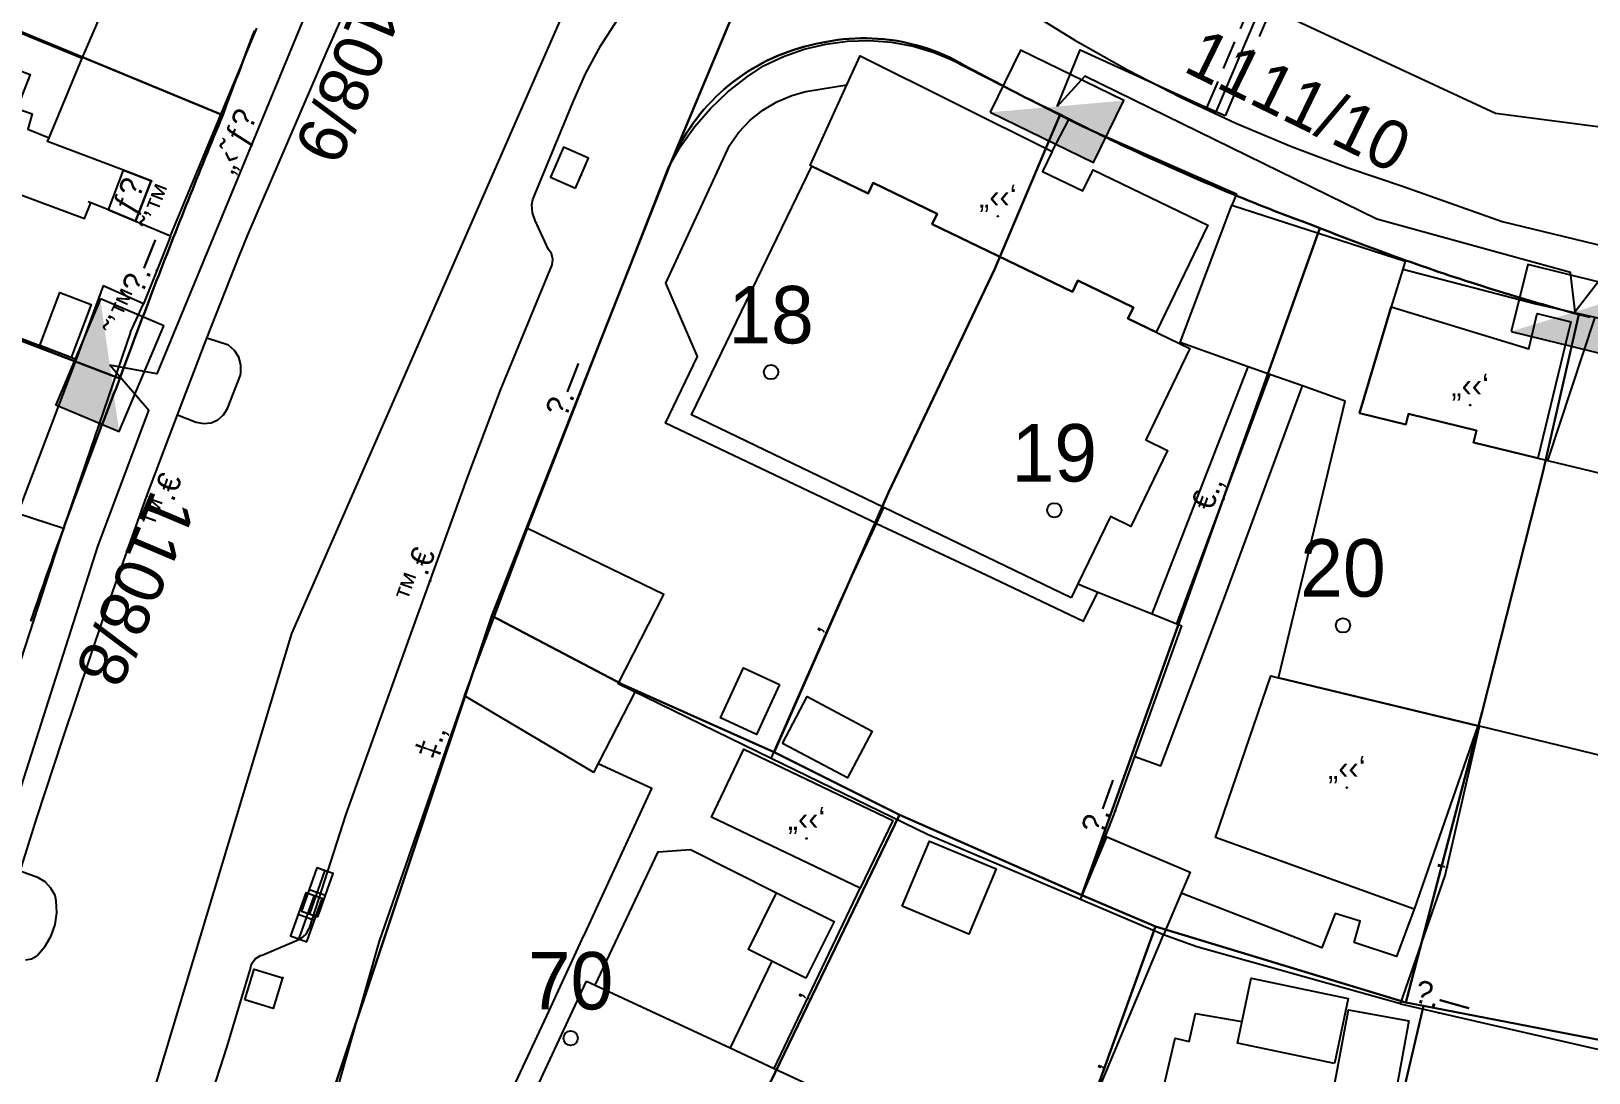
# Model space of a CAD drawing. Header units: metres. Extents: x 218299 to 220222, y 572714 to 574340.
# Drawn here: x 218784.4 to 218838.7, y 573511.4 to 573547.7 of the extents above; entities that cross this region are included whole.
import ezdxf
from ezdxf.enums import TextEntityAlignment as Align

# ---------------------------------------------------------------- set-up
doc = ezdxf.new("R2010")
doc.units = ezdxf.units.M
doc.header["$MEASUREMENT"] = 0
doc.linetypes.add('DASH15', pattern=[1.5, 1, -0.5])
for name, color, linetype in [('1602', 44, 'Continuous'), ('1603', 44, 'Continuous'), ('6151', 102, 'CABLEUNDEXIST03'), ('6261', 7, 'Continuous'), ('6701', 7, 'DASH15'), ('A_POINTS', 2, 'Continuous'), ('M2200', 253, 'Continuous'), ('M2207', 253, 'Continuous'), ('M2401', 7, 'Continuous'), ('M2404', 7, 'Continuous'), ('M2407', 253, 'Continuous'), ('M2408', 253, 'Continuous'), ('M2412', 253, 'Continuous'), ('M2420', 253, 'Continuous'), ('M2601', 253, 'Continuous'), ('M2602', 253, 'Continuous'), ('M2604', 253, 'Continuous'), ('M2605', 253, 'Continuous'), ('M2612', 253, 'Continuous'), ('M4903', 253, 'Continuous'), ('M5250', 253, 'Continuous')]:
    doc.layers.add(name, color=color, linetype=linetype)
doc.styles.add('HEBTXT', font='HEBTXT')
doc.styles.add('MAVAT_HEBTXT', font='HEBTXT')
doc.linetypes.add('CABLEUNDEXIST03', pattern='A,3.5,[222,elecad.shx,S=0.01,R=0,X=0,Y=0],1.5', length=5)

# ---------------------------------------------------------------- blocks, each defined once
blk = doc.blocks.new('6261')
blk.add_lwpolyline([(-2, -1.2), (2, -1.2), (2, 1.2), (-2, 1.2)], close=True)
at = {"color": 0}
blk.add_solid([(2, 1.2), (-2, -1.2), (2, -1.2)], dxfattribs=at)
at = {"color": 0, "style": 'HEBTXT'}
blk.add_attdef('PIL_NAME', (2.689, 2.418), '', height=1.7, dxfattribs=at)
at = {"style": 'HEBTXT'}
blk.add_attdef('CAMUT_MONIM', (2.489, 0.218), '', height=1.7, dxfattribs=at)
at = {"color": 0, "style": 'HEBTXT', "flags": 1}
for tag, p in [('TYPE', (2.585, -1.773)), ('MAP_TYPE', (2.689, -3.782))]:
    blk.add_attdef(tag, p, '', height=1.7, dxfattribs=at)
blk = doc.blocks.new('1603')
at = {"layer": 'A_POINTS'}
blk.add_circle((0, 0), 0.25, dxfattribs=at)
at = {"color": 0, "style": 'HEBTXT'}
blk.add_attdef('PARCEL_NUM', text='', height=2, dxfattribs=at).set_placement((0, 1), align=Align.CENTER)
at = {"color": 0, "style": 'HEBTXT', "flags": 1}
blk.add_attdef('LOT_NUM', text='', height=2, dxfattribs=at).set_placement((0, -2.5), align=Align.CENTER)
blk = doc.blocks.new('M2404')
blk.add_circle((0, 0), 0.025)
at = {"style": 'MAVAT_HEBTXT'}
blk.add_attdef('NAME', text='', height=0.8, dxfattribs=at).set_placement((0, 1.59), align=Align.MIDDLE)
blk = doc.blocks.new('M2408')
blk.add_circle((0, 0), 0.025)
at = {"style": 'MAVAT_HEBTXT'}
blk.add_attdef('NAME', text='', height=0.8, dxfattribs=at).set_placement((0, 1.59), align=Align.MIDDLE)
blk = doc.blocks.new('M2601')
blk.add_circle((0, 0), 0.025)
at = {"style": 'MAVAT_HEBTXT'}
blk.add_attdef('NAME', text='', height=0.8, dxfattribs=at).set_placement((0, 1.59), align=Align.MIDDLE)
blk = doc.blocks.new('M2602')
blk.add_circle((0, 0), 0.025)
at = {"style": 'MAVAT_HEBTXT'}
blk.add_attdef('NAME', text='', height=0.8, dxfattribs=at).set_placement((0, 1.59), align=Align.MIDDLE)
blk = doc.blocks.new('M2604')
blk.add_circle((0, 0), 0.025)
at = {"style": 'MAVAT_HEBTXT'}
blk.add_attdef('NAME', text='', height=0.8, dxfattribs=at).set_placement((0, 1.59), align=Align.MIDDLE)
blk = doc.blocks.new('M2605')
blk.add_circle((0, 0), 0.025)
at = {"style": 'MAVAT_HEBTXT'}
blk.add_attdef('NAME', text='', height=0.8, dxfattribs=at).set_placement((0, 1.59), align=Align.MIDDLE)
blk = doc.blocks.new('M2612')
blk.add_circle((0, 0), 0.025)
at = {"style": 'MAVAT_HEBTXT'}
blk.add_attdef('NAME', text='', height=0.8, dxfattribs=at).set_placement((0, 1.59), align=Align.MIDDLE)
blk = doc.blocks.new('M2207')
blk.add_circle((0, 0), 0.025)
at = {"style": 'MAVAT_HEBTXT'}
blk.add_attdef('NAME', text='', height=0.8, dxfattribs=at).set_placement((0, 1.59), align=Align.MIDDLE)
blk = doc.blocks.new('M2412')
blk.add_circle((0, 0), 0.025)
at = {"style": 'MAVAT_HEBTXT'}
blk.add_attdef('NAME', text='', height=0.8, dxfattribs=at).set_placement((0, 1.59), align=Align.MIDDLE)
blk = doc.blocks.new('M5250')
blk.add_circle((0, 0), 0.025)
at = {"style": 'MAVAT_HEBTXT'}
blk.add_attdef('NAME', text='', height=0.8, dxfattribs=at).set_placement((0, 1.25), align=Align.MIDDLE)
blk = doc.blocks.new('M4903')
blk.add_lwpolyline([(-1.6, -0.59), (1.6, -0.59), (1.6, 0.62), (-1.6, 0.62)], close=True)
for points in [[(-1.57, 0), (1.57, 0)], [(0, 0.62), (0, -0.59)]]:
    blk.add_lwpolyline(points)
at = {"style": 'MAVAT_HEBTXT', "flags": 1}
for tag, p in [('MARK', (0, 1.87)), ('IL', (0, -6.97))]:
    blk.add_attdef(tag, text='', height=0.8, dxfattribs=at).set_placement(p, align=Align.MIDDLE)
at = {"style": 'MAVAT_HEBTXT'}
for tag, p in [('HEIGHT', (0, -1.84)), ('NAME', (0, -4.41))]:
    blk.add_attdef(tag, text='', height=0.8, dxfattribs=at).set_placement(p, align=Align.MIDDLE)
blk = doc.blocks.new('111')
at = {"layer": 'M2200'}
for points in [[(218820.631, 573527.926, 578.946), (218814.111, 573531.074, 578.946), (218807.421, 573534.304, 578.946), (218811.602, 573542.963, 578.886), (218813.562, 573542.017, 578.886), (218813.562, 573542.017, 578.886), (218813.738, 573542.381, 578.886), (218813.738, 573542.381, 578.886), (218815.974, 573541.301, 578.886), (218815.974, 573541.301, 578.886), (218815.801, 573540.942, 578.886), (218815.801, 573540.942, 578.886), (218820.678, 573538.587, 578.946), (218820.678, 573538.587, 578.946), (218820.867, 573538.977, 578.946), (218820.867, 573538.977, 578.946), (218822.8, 573538.043, 578.946), (218822.8, 573538.043, 578.946), (218822.613, 573537.655, 578.946), (218824.771, 573536.613, 578.946), (218823.235, 573533.432, 580.086), (218823.994, 573533.065, 578.706), (218822.717, 573530.42, 578.706), (218822.002, 573530.765, 579.936), (218820.868, 573528.416, 579.117)], [(218803.764, 573514.584, 576.501), (218804.065, 573514.444, 576.504), (218808.762, 573512.256, 576.546), (218810.3, 573511.54, 576.56), (218817.022, 573508.409, 576.621), (218816.816, 573507.967, 576.621), (218815.573, 573505.297, 576.621), (218812.982, 573499.734, 576.621), (218810.946, 573500.681, 576.621), (218810.789, 573500.343, 576.621), (218810.789, 573500.343, 576.621), (218808.611, 573501.358, 576.621), (218808.78, 573501.722, 576.621), (218806.424, 573502.819, 576.621), (218806.376, 573502.841, 576.621), (218803.972, 573503.961, 576.621), (218803.764, 573503.513, 576.621), (218801.631, 573504.506, 576.621), (218801.828, 573504.929, 576.621), (218799.724, 573505.908, 576.621)]]:
    blk.add_polyline3d(points, close=True, dxfattribs=at)
blk.add_polyline3d([(218841.932, 573521.746, 579.441), (218834.849, 573523.458, 579.351), (218827.849, 573525.15, 579.261), (218827.849, 573525.15, 579.261), (218830.177, 573534.78, 579.291), (218828.689, 573535.309, 579.299), (218827.553, 573535.712, 579.305), (218826.797, 573535.981, 579.309), (218824.436, 573536.819, 579.321), (218826.229, 573541.607, 578.481), (218826.229, 573541.607, 578.481), (218832.26, 573539.656, 578.451), (218832.178, 573539.381, 578.496), (218831.782, 573538.06, 578.713), (218830.674, 573534.359, 579.321), (218830.674, 573534.359, 579.321), (218832.291, 573533.968, 579.351), (218832.291, 573533.968, 579.351), (218832.38, 573534.335, 579.321), (218832.38, 573534.335, 579.321), (218834.746, 573533.763, 579.261), (218834.746, 573533.763, 579.261), (218834.644, 573533.34, 579.261), (218834.644, 573533.34, 579.261), (218837.223, 573532.717, 579.277), (218839.675, 573532.124, 579.291)], dxfattribs=at)
at = {"layer": 'M2207'}
for points in [[(218813.562, 573542.017, 578.871), (218811.546, 573542.99, 578.871), (218812.829, 573545.798, 578.706), (218813.29, 573546.806, 578.646), (218819.975, 573543.472, 578.646), (218819.975, 573543.472, 578.646), (218819.64, 573542.777, 578.676), (218821.041, 573542.101, 578.676), (218821.398, 573542.841, 578.586), (218825.392, 573540.912, 578.586), (218823.59, 573537.182, 578.916), (218822.612, 573537.654, 578.916), (218822.8, 573538.043, 578.916), (218820.867, 573538.977, 578.916), (218820.678, 573538.587, 578.931), (218815.801, 573540.942, 578.856), (218815.974, 573541.301, 578.841), (218813.738, 573542.381, 578.841)], [(218784.726, 573536.719, 577.259), (218785.427, 573538.564, 577.259), (218786.517, 573538.15, 577.169), (218785.817, 573536.305, 577.169), (218784.726, 573536.719, 577.259)], [(218779.676, 573534.077, 578.429), (218781.172, 573538.02, 578.429), (218781.445, 573537.916, 578.414), (218781.461, 573537.958, 578.414), (218784.726, 573536.719, 578.36), (218785.989, 573536.239, 578.339), (218785.989, 573536.239, 578.339), (218783.993, 573530.98, 578.309), (218781.406, 573531.962, 578.34), (218779.018, 573532.868, 578.369), (218779.502, 573534.142, 578.369)], [(218834.746, 573533.763, 579.231), (218832.38, 573534.335, 579.231), (218832.291, 573533.968, 579.291), (218830.674, 573534.359, 579.291), (218831.782, 573538.06, 578.781), (218836.565, 573536.606, 578.901), (218836.861, 573537.83, 578.751), (218838.03, 573537.547, 578.751), (218836.882, 573532.799, 579.231), (218834.644, 573533.34, 579.231)], [(218778.114, 573525.193, 577.139), (218778.114, 573525.193, 577.139), (218779.063, 573528.1, 577.139), (218780.013, 573531.006, 577.139), (218780.013, 573531.006, 577.139), (218780.926, 573530.708, 576.994), (218782.857, 573530.077, 576.688), (218783.608, 573529.832, 576.569), (218783.952, 573530.885, 576.539), (218785.549, 573530.363, 576.359), (218785.549, 573530.363, 576.359), (218783.306, 573523.497, 576.359), (218783.122, 573523.558, 576.386), (218782.225, 573523.85, 576.521), (218780.745, 573524.334, 576.743)], [(218810.482, 573524.916, 578.061), (218809.684, 573523.172, 578.061), (218808.426, 573523.747, 578.061), (218809.225, 573525.492, 578.061), (218810.482, 573524.916, 578.061)], [(218827.849, 573525.15, 579.231), (218834.799, 573523.47, 579.231), (218832.577, 573517.091, 578.991), (218832.577, 573517.091, 578.991), (218825.658, 573519.588, 578.991), (218827.588, 573525.213, 579.201)], [(218810.584, 573522.864, 578.121), (218811.443, 573524.49, 578.121), (218813.711, 573523.291, 578.151), (218812.852, 573521.665, 578.151), (218810.584, 573522.864, 578.121)], [(218813.294, 573517.815, 576.291), (218813.294, 573517.815, 576.291), (218808.111, 573520.296, 576.291), (218809.241, 573522.658, 576.411), (218814.425, 573520.176, 576.411), (218813.294, 573517.815, 576.291)], [(218814.754, 573517.193, 576.171), (218815.7, 573519.459, 576.171), (218818.022, 573518.489, 576.171), (218817.077, 573516.224, 576.171), (218814.754, 573517.193, 576.171)], [(218823.848, 573516.196, 578.751), (218823.848, 573516.196, 578.751), (218820.955, 573517.421, 578.751), (218820.955, 573517.421, 578.751), (218820.955, 573517.421, 578.751), (218821.88, 573519.607, 578.751), (218824.774, 573518.382, 578.751), (218824.461, 573517.644, 578.751), (218823.848, 573516.196, 578.751)], [(218811.395, 573514.69, 575.991), (218810.21, 573515.281, 575.991), (218809.398, 573515.686, 575.991), (218810.381, 573517.658, 575.991), (218810.381, 573517.658, 575.991), (218812.379, 573516.661, 575.991), (218811.395, 573514.69, 575.991)], [(218829.8, 573511.718, 576.147), (218826.426, 573512.424, 576.147), (218826.899, 573514.687, 576.117), (218830.274, 573513.981, 576.117), (218829.8, 573511.718, 576.147)], [(218829.739, 573510.602, 576.207), (218830.286, 573513.587, 576.222), (218832.389, 573513.202, 576.222), (218831.842, 573510.216, 576.207), (218831.842, 573510.216, 576.207), (218829.739, 573510.602, 576.207)]]:
    blk.add_polyline3d(points, close=True, dxfattribs=at)
at = {"layer": 'M2401'}
for points in [[(218784.225, 573515.328, 573.21), (218784.434, 573515.356, 573.21), (218784.618, 573515.459, 573.21), (218784.645, 573515.483, 573.21), (218784.917, 573515.799, 573.203), (218785.123, 573516.16, 573.207), (218785.258, 573516.554, 573.222), (218785.315, 573516.965, 573.247), (218785.294, 573517.38, 573.281), (218785.258, 573517.563, 573.3), (218785.116, 573517.823, 573.305), (218784.912, 573518.036, 573.327), (218784.66, 573518.187, 573.365), (218784.515, 573518.238, 573.39), (218784.046, 573518.415, 573.356), (218784.626, 573520.268, 573.463), (218785.529, 573523.025, 573.633), (218786.959, 573527.267, 573.817), (218788.458, 573531.483, 574.029), (218789.518, 573534.31, 574.192), (218790.17, 573534.049, 574.236), (218790.427, 573533.998, 574.236), (218790.688, 573534.027, 574.236), (218790.928, 573534.133, 574.236), (218791.125, 573534.306, 574.236), (218791.262, 573534.53, 574.236), (218791.715, 573535.69, 574.266), (218791.73, 573535.766, 574.276), (218791.73, 573536.043, 574.305), (218791.652, 573536.31, 574.324), (218791.503, 573536.545, 574.331), (218791.293, 573536.728, 574.326), (218790.543, 573536.979, 574.356), (218791.666, 573539.834, 574.541), (218791.968, 573540.578, 574.593), (218794.692, 573546.901, 574.936), (218797.482, 573553.197, 575.244)], [(218790.288, 573509.327, 572.914), (218791.233, 573512.267, 573.094), (218792.048, 573514.975, 573.289), (218792.102, 573515.182, 573.289), (218792.227, 573515.356, 573.289), (218792.407, 573515.471, 573.289), (218792.47, 573515.493, 573.289), (218793.825, 573516.072, 573.341), (218793.997, 573516.221, 573.341), (218794.107, 573516.419, 573.341), (218794.112, 573516.432, 573.341), (218795.397, 573520.392, 573.431), (218797.662, 573526.699, 573.731), (218799.651, 573532.211, 574.091), (218800.771, 573535.16, 574.361), (218802.566, 573539.524, 574.571), (218802.593, 573539.725, 574.571), (218802.542, 573539.921, 574.571), (218802.442, 573540.061, 574.571), (218801.972, 573541.07, 574.571), (218801.876, 573541.334, 574.571), (218801.858, 573541.614, 574.571), (218801.89, 573541.8, 574.571), (218803.294, 573545.207, 574.871), (218803.742, 573546.203, 574.934), (218804.261, 573547.164, 574.988), (218804.85, 573548.085, 575.033)], [(218818.978, 573548.456, 575.786), (218820.768, 573547.353, 575.798), (218822.599, 573546.32, 575.811), (218824.468, 573545.357, 575.827), (218826.372, 573544.466, 575.844), (218828.309, 573543.648, 575.863), (218830.275, 573542.904, 575.884), (218832.209, 573542.255, 575.906), (218835.644, 573541.036, 576.026), (218840.729, 573539.81, 576.146), (218844.104, 573539.201, 576.145), (218847.493, 573538.671, 576.158), (218849.876, 573538.345, 576.176), (218852.466, 573538.111, 576.236), (218854.426, 573538.015, 576.356), (218857.885, 573537.911, 576.446), (218863.962, 573537.952, 576.476), (218866.619, 573538.23, 576.462)]]:
    blk.add_polyline3d(points, dxfattribs=at)
at = {"layer": 'M2404'}
for points in [[(218784.225, 573515.328, 573.21), (218784.434, 573515.356, 573.21), (218784.618, 573515.459, 573.21), (218784.645, 573515.483, 573.21), (218784.917, 573515.799, 573.203), (218785.123, 573516.16, 573.207), (218785.258, 573516.554, 573.222), (218785.315, 573516.965, 573.247), (218785.294, 573517.38, 573.281), (218785.258, 573517.563, 573.3), (218785.116, 573517.823, 573.305), (218784.912, 573518.036, 573.327), (218784.66, 573518.187, 573.365), (218784.515, 573518.238, 573.39), (218784.046, 573518.415, 573.356), (218784.626, 573520.268, 573.463), (218785.529, 573523.025, 573.633), (218786.959, 573527.267, 573.817), (218788.458, 573531.483, 574.029), (218789.518, 573534.31, 574.192), (218790.17, 573534.049, 574.236), (218790.427, 573533.998, 574.236), (218790.688, 573534.027, 574.236), (218790.928, 573534.133, 574.236), (218791.125, 573534.306, 574.236), (218791.262, 573534.53, 574.236), (218791.715, 573535.69, 574.266), (218791.73, 573535.766, 574.276), (218791.73, 573536.043, 574.305), (218791.652, 573536.31, 574.324), (218791.503, 573536.545, 574.331), (218791.293, 573536.728, 574.326), (218790.543, 573536.979, 574.356), (218791.666, 573539.834, 574.541), (218791.968, 573540.578, 574.593), (218794.692, 573546.901, 574.936), (218797.482, 573553.197, 575.244)], [(218790.288, 573509.327, 572.914), (218791.233, 573512.267, 573.094), (218792.048, 573514.975, 573.289), (218792.102, 573515.182, 573.289), (218792.227, 573515.356, 573.289), (218792.407, 573515.471, 573.289), (218792.47, 573515.493, 573.289), (218793.825, 573516.072, 573.341), (218793.997, 573516.221, 573.341), (218794.107, 573516.419, 573.341), (218794.112, 573516.432, 573.341), (218795.397, 573520.392, 573.431), (218797.662, 573526.699, 573.731), (218799.651, 573532.211, 574.091), (218800.771, 573535.16, 574.361), (218802.566, 573539.524, 574.571), (218802.593, 573539.725, 574.571), (218802.542, 573539.921, 574.571), (218802.442, 573540.061, 574.571), (218801.972, 573541.07, 574.571), (218801.876, 573541.334, 574.571), (218801.858, 573541.614, 574.571), (218801.89, 573541.8, 574.571), (218803.294, 573545.207, 574.871), (218803.742, 573546.203, 574.934), (218804.261, 573547.164, 574.988), (218804.85, 573548.085, 575.033)], [(218818.978, 573548.456, 575.786), (218820.768, 573547.353, 575.798), (218822.599, 573546.32, 575.811), (218824.468, 573545.357, 575.827), (218826.372, 573544.466, 575.844), (218828.309, 573543.648, 575.863), (218830.275, 573542.904, 575.884), (218832.209, 573542.255, 575.906), (218835.644, 573541.036, 576.026), (218840.729, 573539.81, 576.146), (218844.104, 573539.201, 576.145), (218847.493, 573538.671, 576.158), (218849.876, 573538.345, 576.176), (218852.466, 573538.111, 576.236), (218854.426, 573538.015, 576.356), (218857.885, 573537.911, 576.446), (218863.962, 573537.952, 576.476), (218866.619, 573538.23, 576.462)]]:
    blk.add_polyline3d(points, dxfattribs=at)
at = {"layer": 'M2407'}
for points in [[(218813.854, 573530.519, 576.352), (218806.513, 573534.013, 576.352), (218807.625, 573536.336, 576.337), (218806.523, 573538.891, 576.277), (218808.741, 573543.68, 576.247), (218809.068, 573544.146, 576.247), (218809.457, 573544.562, 576.247), (218809.9, 573544.919, 576.247), (218810.389, 573545.21, 576.247), (218810.914, 573545.43, 576.247), (218811.394, 573545.561, 576.247), (218812.829, 573545.798, 576.247)], [(218782.401, 573542.069, 575.445), (218782.589, 573542.51, 575.445), (218786.285, 573541.141, 575.4), (218786.502, 573541.682, 575.4)], [(218838.863, 573537.705, 577.935), (218837.223, 573532.717, 577.935)], [(218823.45, 573527.376, 576.382), (218826.797, 573535.981, 576.442)], [(218822.852, 573522.403, 576.562), (218823.757, 573522.078, 576.592), (218825.935, 573527.848, 576.772), (218828.689, 573535.309, 576.772)], [(218813.854, 573530.519, 576.352), (218817.68, 573528.734, 576.352), (218821.066, 573527.12, 576.322), (218821.568, 573528.134, 576.322)], [(218804.005, 573501.516, 573.997), (218804.137, 573501.882, 573.997), (218798.298, 573504.636, 573.997), (218802.375, 573513.369, 574.117), (218803.679, 573516.191, 574.181), (218803.698, 573516.233, 574.182), (218806.035, 573521.291, 574.297), (218804.168, 573522.145, 574.237)], [(218804.065, 573514.444, 574.182), (218806.257, 573519.084, 574.182), (218807.385, 573519.171, 574.182), (218810.381, 573517.658, 574.182)], [(218832.577, 573517.091, 576.588), (218831.968, 573515.438, 576.588), (218830.486, 573515.93, 576.588), (218830.693, 573516.666, 576.588), (218829.83, 573516.934, 576.588), (218829.368, 573515.74, 576.588), (218824.461, 573517.644, 576.588)], [(218810.21, 573515.281, 574.182), (218808.762, 573512.256, 574.152)], [(218817.652, 573499.888, 574.062), (218821.247, 573499.12, 574.122), (218822.131, 573502.982, 574.062), (218820.104, 573503.499, 574.077), (218820.289, 573504.287, 574.077), (218822.385, 573503.767, 574.032), (218823.389, 573508.883, 574.152), (218824.251, 573512.601, 574.152), (218824.739, 573512.484, 574.152), (218824.961, 573513.46, 574.152), (218826.583, 573513.176, 574.152)]]:
    blk.add_polyline3d(points, dxfattribs=at)
at = {"layer": 'M2408'}
for points in [[(218789.277, 573540.533, 574.552), (218792.28, 573547.773, 574.672)], [(218789.518, 573534.31, 574.192), (218790.543, 573536.979, 574.356)], [(218799.516, 573524.521, 573.852), (218801.707, 573530.342, 574.122)]]:
    blk.add_polyline3d(points, dxfattribs=at)
at = {"layer": 'M2412'}
blk.add_polyline3d([(218787.113, 573541.442, 575.4), (218787.638, 573542.823, 575.4), (218787.638, 573542.823, 575.4), (218788.606, 573542.456, 574.65), (218788.606, 573542.456, 574.65), (218788.06, 573541.044, 574.65), (218788.06, 573541.044, 574.65)], close=True, dxfattribs=at)
at = {"layer": 'M2420', "linetype": 'Continuous', "lineweight": -3}
for points in [[(218808, 573559.81), (218823.2, 573550.5), (218835.41, 573544.81), (218850.7, 573542.81), (218865.3, 573542.5), (218880.41, 573545.38), (218892.2, 573549.81), (218899.91, 573554.81), (218905.3, 573557.31), (218919.09, 573568.19), (218928.2, 573583.69), (218933.59, 573595.81), (218935.8, 573615), (218936.938, 573617.207), (218933.5, 573635.5), (218931.193, 573638.756), (218930.8, 573639.31), (218921.59, 573659.81), (218908.988, 573677.282)], [(218784.91, 573498.19), (218793.5, 573526.69), (218808, 573559.81)]]:
    blk.add_lwpolyline(points, dxfattribs=at)
at = {"layer": 'M2601'}
for points in [[(218819.975, 573543.472, 578.047), (218820.559, 573544.589, 578.047)], [(218810.19, 573522.34, 578.182), (218812.613, 573527.845, 578.212), (218813.854, 573530.519, 578.212), (218814.111, 573531.074, 578.212)], [(218804.018, 573521.854, 576.007), (218805.451, 573524.646, 576.007)], [(218832.099, 573513.788, 578.085), (218833.657, 573518.261, 578.325), (218834.849, 573523.458, 578.325)], [(218810.3, 573511.54, 575.977), (218813.294, 573517.815, 575.977)], [(218820.086, 573506.746, 575.017), (218821.424, 573510.405, 575.017), (218823.848, 573516.196, 575.017)]]:
    blk.add_polyline3d(points, dxfattribs=at)
at = {"layer": 'M2602'}
for points in [[(218776.105, 573550.921, 575.745), (218775.564, 573549.469, 575.745), (218784.396, 573546.16, 575.745), (218783.929, 573544.97, 575.745), (218784.464, 573544.781, 575.745), (218784.313, 573544.255, 575.745), (218785.051, 573543.949, 575.745)], [(218788.606, 573542.456, 576.435), (218787.638, 573542.823, 576.435)], [(218787.113, 573541.442, 576.225), (218786.502, 573541.682, 576.225), (218786.411, 573541.717, 576.225)], [(218832.178, 573539.381, 578.175), (218836.815, 573538.165, 578.055), (218838.863, 573537.705, 578.048), (218839.016, 573537.671, 578.047)], [(218787.889, 573537.185, 575.752), (218787.889, 573537.185, 575.752), (218785.549, 573530.363, 575.692)], [(218824.32, 573527.025, 578.452), (218827.553, 573535.712, 578.362)], [(218820.868, 573528.416, 577.372), (218821.568, 573528.134, 577.384), (218823.45, 573527.376, 577.415), (218824.32, 573527.025, 577.429), (218824.485, 573526.959, 577.432), (218824.485, 573526.959, 577.432)]]:
    blk.add_polyline3d(points, dxfattribs=at)
at = {"layer": 'M2604'}
blk.add_polyline3d([(218804.018, 573521.854, 575.947), (218799.516, 573524.521, 575.947), (218799.516, 573524.521, 575.947), (218799.516, 573524.521, 575.947), (218796.545, 573515.979, 575.707), (218796.545, 573515.979, 575.707)], dxfattribs=at)
at = {"layer": 'M2605'}
for points in [[(218768.273, 573554.222, 576.3), (218770.922, 573553.106, 576.336), (218774.7, 573551.513, 576.387), (218776.105, 573550.921, 576.406), (218778.218, 573550.031, 576.435), (218781.557, 573548.624, 576.48), (218786.207, 573546.724, 576.48), (218786.207, 573546.724, 576.48), (218786.696, 573547.875, 576.445), (218786.734, 573547.965, 576.442), (218787.447, 573549.645, 576.39), (218789.097, 573549.042, 576.39), (218789.097, 573549.042, 576.39)], [(218820.955, 573517.421, 576.105), (218815.656, 573519.681, 576.105), (218810.19, 573522.34, 576.105), (218804.862, 573524.932, 576.105), (218806.453, 573528.042, 576.105), (218801.707, 573530.342, 576.105), (218801.707, 573530.342, 576.105), (218806.614, 573542.921, 576.255), (218807.036, 573543.65, 576.255), (218807.525, 573544.337, 576.255), (218808.077, 573544.974, 576.255), (218808.687, 573545.556, 576.255), (218809.349, 573546.077, 576.255), (218809.926, 573546.456, 576.255), (218810.619, 573546.785, 576.255), (218811.342, 573547.04, 576.255), (218812.088, 573547.218, 576.255), (218812.849, 573547.317, 576.255), (218813.616, 573547.337, 576.255), (218814.38, 573547.277, 576.255), (218815.134, 573547.138, 576.255), (218815.87, 573546.92, 576.255), (218816.461, 573546.683, 576.255), (218820.559, 573544.589, 576.255), (218821.017, 573544.355, 576.255), (218826.386, 573542.004, 576.255), (218826.229, 573541.607, 576.255)], [(218787.638, 573542.823, 575.445), (218784.998, 573543.822, 575.445), (218785.051, 573543.949, 575.445), (218786.207, 573546.724, 575.445)], [(218787.113, 573541.442, 575.445), (218787.113, 573541.442, 575.445), (218787.113, 573541.442, 575.445), (218788.06, 573541.044, 575.445), (218789.277, 573540.533, 575.445), (218789.277, 573540.533, 575.445), (218789.192, 573540.32, 575.445), (218788.332, 573538.172, 575.445), (218788.332, 573538.172, 575.445), (218786.933, 573538.801, 575.445), (218785.989, 573536.239, 575.445)], [(218820.955, 573517.421, 576.525), (218822.098, 573520.3, 576.525), (218822.852, 573522.403, 576.562), (218824.485, 573526.959, 576.642)], [(218840.465, 573511.9, 576.555), (218838.819, 573512.233, 576.555), (218832.115, 573513.783, 576.555), (218832.099, 573513.788, 576.555), (218825.012, 573515.78, 576.555), (218823.848, 573516.196, 576.555), (218823.848, 573516.196, 576.555)], [(218796.545, 573515.979, 574.087), (218794.111, 573507.447, 573.907), (218793.994, 573506.778, 573.907), (218793.956, 573506.099, 573.907), (218793.998, 573505.421, 573.907), (218794.12, 573504.752, 573.907), (218794.319, 573504.103, 573.907), (218794.593, 573503.481, 573.907), (218794.938, 573502.896, 573.907), (218795.35, 573502.355, 573.907), (218795.362, 573502.341, 573.907), (218795.948, 573501.681, 573.914), (218796.592, 573501.078, 573.915), (218797.288, 573500.535, 573.908), (218798.029, 573500.057, 573.896), (218798.811, 573499.647, 573.876), (218799.626, 573499.31, 573.851), (218799.733, 573499.273, 573.847), (218802.516, 573498.069, 573.877), (218802.617, 573498.301, 573.885), (218803.325, 573499.943, 573.942), (218803.908, 573501.291, 573.989), (218804.005, 573501.516, 573.997)]]:
    blk.add_polyline3d(points, dxfattribs=at)
at = {"layer": 'M2612'}
for points in [[(218788.06, 573541.044, 576.435), (218788.606, 573542.456, 576.435)], [(218787.889, 573537.185, 575.692), (218788.332, 573538.172, 575.692)]]:
    blk.add_polyline3d(points, dxfattribs=at)
at = {"layer": 'M5250'}
for points in [[(218803.38, 573542.199, 574.717), (218803.836, 573543.242, 574.747), (218802.959, 573543.626, 574.717), (218802.503, 573542.583, 574.687), (218803.38, 573542.199, 574.717)], [(218791.861, 573513.929, 573.258), (218792.187, 573514.998, 573.258), (218793.174, 573514.697, 573.288), (218792.848, 573513.629, 573.288), (218791.861, 573513.929, 573.258)]]:
    blk.add_polyline3d(points, dxfattribs=at)
at = {"layer": 'M2207'}
ref = blk.add_blockref('M2207', (218818.081, 573541.219), dxfattribs=dict(at, xscale=0.5, yscale=0.5, zscale=0.5))
ref.add_attrib('NAME', '„‹‹‘', dxfattribs={"layer": '0', "height": 0.8, "style": 'MAVAT_HEBTXT'}).set_placement((218818.081, 573541.844), align=Align.MIDDLE)
ref = blk.add_blockref('M2207', (218834.525, 573534.644), dxfattribs=dict(at, xscale=0.5, yscale=0.5, zscale=0.5))
ref.add_attrib('NAME', '„‹‹‘', dxfattribs={"layer": '0', "height": 0.8, "style": 'MAVAT_HEBTXT'}).set_placement((218834.525, 573535.269), align=Align.MIDDLE)
ref = blk.add_blockref('M2207', (218830.231, 573521.32), dxfattribs=dict(at, xscale=0.5, yscale=0.5, zscale=0.5))
ref.add_attrib('NAME', '„‹‹‘', dxfattribs={"layer": '0', "height": 0.8, "style": 'MAVAT_HEBTXT'}).set_placement((218830.231, 573521.945), align=Align.MIDDLE)
ref = blk.add_blockref('M2207', (218811.421, 573519.552), dxfattribs=dict(at, xscale=0.5, yscale=0.5, zscale=0.5))
ref.add_attrib('NAME', '„‹‹‘', dxfattribs={"layer": '0', "height": 0.8, "style": 'MAVAT_HEBTXT'}).set_placement((218811.421, 573520.177), align=Align.MIDDLE)
at = {"layer": 'M2404'}
ref = blk.add_blockref('M2404', (218788.458, 573531.483), dxfattribs=dict(at, xscale=0.5, yscale=0.5, zscale=0.5))
ref.add_attrib('NAME', '™.€', dxfattribs={"layer": '0', "height": 0.8, "rotation": 70.1543, "style": 'MAVAT_HEBTXT'}).set_placement((218788.976, 573531.296), align=Align.MIDDLE)
ref = blk.add_blockref('M2404', (218798.32, 573528.522), dxfattribs=dict(at, xscale=0.5, yscale=0.5, zscale=0.5))
ref.add_attrib('NAME', '™.€', dxfattribs={"layer": '0', "height": 0.8, "rotation": 70.1543, "style": 'MAVAT_HEBTXT'}).set_placement((218797.803, 573528.708), align=Align.MIDDLE)
at = {"layer": 'M2408'}
ref = blk.add_blockref('M2408', (218790.779, 573544.153), dxfattribs=dict(at, xscale=0.5, yscale=0.5, zscale=0.5))
ref.add_attrib('NAME', '„‹˜ƒ\x8e', dxfattribs={"layer": '0', "height": 0.8, "rotation": 67.4691, "style": 'MAVAT_HEBTXT'}).set_placement((218791.61, 573543.808), align=Align.MIDDLE)
at = {"layer": 'M2412'}
ref = blk.add_blockref('M2412', (218788.601, 573542.443), dxfattribs=dict(at, xscale=0.5, yscale=0.5, zscale=0.5))
ref.add_attrib('NAME', 'ƒ\x8e', dxfattribs={"layer": '0', "height": 0.8, "rotation": 68.8375, "style": 'MAVAT_HEBTXT'}).set_placement((218787.91, 573541.905), align=Align.MIDDLE)
at = {"layer": 'M2601'}
ref = blk.add_blockref('M2601', (218812.119, 573526.722), dxfattribs=dict(at, xscale=0.5, yscale=0.5, zscale=0.5))
ref.add_attrib('NAME', '‚', dxfattribs={"layer": '0', "height": 0.8, "rotation": 66.247, "style": 'MAVAT_HEBTXT'}).set_placement((218811.615, 573526.943), align=Align.MIDDLE)
ref = blk.add_blockref('M2601', (218833.723, 573518.548), dxfattribs=dict(at, xscale=0.5, yscale=0.5, zscale=0.5))
ref.add_attrib('NAME', '‚', dxfattribs={"layer": '0', "height": 0.8, "rotation": 77.0791, "style": 'MAVAT_HEBTXT'}).set_placement((218833.187, 573518.671), align=Align.MIDDLE)
ref = blk.add_blockref('M2601', (218811.467, 573513.985), dxfattribs=dict(at, xscale=0.5, yscale=0.5, zscale=0.5))
ref.add_attrib('NAME', '‚', dxfattribs={"layer": '0', "height": 0.8, "rotation": 67.2809, "style": 'MAVAT_HEBTXT'}).set_placement((218810.96, 573514.198), align=Align.MIDDLE)
ref = blk.add_blockref('M2601', (218821.884, 573511.504), dxfattribs=dict(at, xscale=0.5, yscale=0.5, zscale=0.5))
ref.add_attrib('NAME', '‚', dxfattribs={"layer": '0', "height": 0.8, "rotation": 67.2809, "style": 'MAVAT_HEBTXT'}).set_placement((218821.376, 573511.716), align=Align.MIDDLE)
at = {"layer": 'M2602'}
ref = blk.add_blockref('M2602', (218825.936, 573531.369), dxfattribs=dict(at, xscale=0.5, yscale=0.5, zscale=0.5))
ref.add_attrib('NAME', '€.‚', dxfattribs={"layer": '0', "height": 0.8, "rotation": 69.5893, "style": 'MAVAT_HEBTXT'}).set_placement((218825.421, 573531.561), align=Align.MIDDLE)
at = {"layer": 'M2604'}
ref = blk.add_blockref('M2604', (218798.89, 573522.721), dxfattribs=dict(at, xscale=0.5, yscale=0.5, zscale=0.5))
ref.add_attrib('NAME', '‡.‚', dxfattribs={"layer": '0', "height": 0.8, "rotation": 70.8246, "style": 'MAVAT_HEBTXT'}).set_placement((218798.37, 573522.901), align=Align.MIDDLE)
at = {"layer": 'M2605'}
ref = blk.add_blockref('M2605', (218788.794, 573539.326), dxfattribs=dict(at, xscale=0.5, yscale=0.5, zscale=0.5))
ref.add_attrib('NAME', '\x9a.—', dxfattribs={"layer": '0', "height": 0.8, "rotation": 68.19, "style": 'MAVAT_HEBTXT'}).set_placement((218788.283, 573539.53), align=Align.MIDDLE)
ref = blk.add_blockref('M2605', (218803.533, 573535.024), dxfattribs=dict(at, xscale=0.5, yscale=0.5, zscale=0.5))
ref.add_attrib('NAME', '\x9a.—', dxfattribs={"layer": '0', "height": 0.8, "rotation": 68.6893, "style": 'MAVAT_HEBTXT'}).set_placement((218803.021, 573535.224), align=Align.MIDDLE)
ref = blk.add_blockref('M2605', (218822.175, 573520.513), dxfattribs=dict(at, xscale=0.5, yscale=0.5, zscale=0.5))
ref.add_attrib('NAME', '\x9a.—', dxfattribs={"layer": '0', "height": 0.8, "rotation": 70.2782, "style": 'MAVAT_HEBTXT'}).set_placement((218821.657, 573520.699), align=Align.MIDDLE)
ref = blk.add_blockref('M2605', (218833.429, 573513.479), dxfattribs=dict(at, xscale=0.5, yscale=0.5, zscale=0.5))
ref.add_attrib('NAME', '\x9a.—', dxfattribs={"layer": '0', "height": 0.8, "rotation": 344.297, "style": 'MAVAT_HEBTXT'}).set_placement((218833.578, 573514.009), align=Align.MIDDLE)
at = {"layer": 'M2612'}
ref = blk.add_blockref('M2612', (218788.333, 573541.75), dxfattribs=dict(at, xscale=0.5, yscale=0.5, zscale=0.5))
ref.add_attrib('NAME', '˜’™', dxfattribs={"layer": '0', "height": 0.8, "rotation": 68.8375, "style": 'MAVAT_HEBTXT'}).set_placement((218788.846, 573541.552), align=Align.MIDDLE)
ref = blk.add_blockref('M2612', (218788.111, 573537.679), dxfattribs=dict(at, xscale=0.5, yscale=0.5, zscale=0.5))
ref.add_attrib('NAME', '˜’™', dxfattribs={"layer": '0', "height": 0.8, "rotation": 65.8424, "style": 'MAVAT_HEBTXT'}).set_placement((218787.609, 573537.904), align=Align.MIDDLE)
at = {"layer": 'M4903'}
for p, xscale, yscale, zscale, rotation in [((218794.394, 573517.671, 573.168), 0.5, 0.5, 0.5, 70.52339228730436), ((218794.018, 573516.806, 573.168), 0.4999999999999995, 0.4999999999999995, 0.4999999999999995, 70.49667335782277)]:
    blk.add_blockref('M4903', p, dxfattribs=dict(at, xscale=xscale, yscale=yscale, zscale=zscale, rotation=rotation))
at = {"layer": 'M5250', "xscale": 0.5, "yscale": 0.5, "zscale": 0.5}
for p in [(218803.58, 573542.656, 574.73), (218793.174, 573514.697, 573.288)]:
    blk.add_blockref('M5250', p, dxfattribs=at)

msp = doc.modelspace()

# ---------------------------------------------------------------- linework, layer by layer
at = {"layer": '1602'}
for points in [[(218817.89, 573569.85), (218806.69, 573543.06), (218800.47, 573527.3), (218794.418, 573509.184)], [(218838.6992, 573537.7077), (218838.5045, 573537.7536), (218838.31, 573537.8), (218838.0069, 573537.8828), (218837.8142, 573537.9361), (218837.6215, 573537.9899), (218837.429, 573538.0441), (218837.2366, 573538.0988), (218837.0444, 573538.1539), (218836.8523, 573538.2095), (218836.6603, 573538.2656), (218836.4685, 573538.3222), (218836.2768, 573538.3792), (218836.0852, 573538.4366), (218835.8938, 573538.4946), (218835.7025, 573538.553), (218835.5113, 573538.6118), (218835.3203, 573538.6711), (218835.1295, 573538.7309), (218834.9388, 573538.7911), (218834.7482, 573538.8518), (218834.5578, 573538.913), (218834.3675, 573538.9746), (218834.1774, 573539.0366), (218833.9874, 573539.0992), (218833.7976, 573539.1621), (218833.6079, 573539.2256), (218833.4184, 573539.2895), (218833.229, 573539.3538), (218833.0398, 573539.4186), (218832.8508, 573539.4839), (218832.6619, 573539.5496), (218832.4731, 573539.6158), (218832.2845, 573539.6824), (218832.0961, 573539.7495), (218831.9079, 573539.8171), (218831.7198, 573539.885), (218831.5319, 573539.9535), (218831.3441, 573540.0224), (218831.1565, 573540.0917), (218830.9691, 573540.1615), (218830.7818, 573540.2318), (218830.5948, 573540.3025), (218830.4078, 573540.3736), (218830.2211, 573540.4452), (218830.0345, 573540.5173), (218829.8481, 573540.5898), (218829.6619, 573540.6628), (218829.4759, 573540.7362), (218829.29, 573540.81), (218829.0357, 573540.904), (218828.8483, 573540.9739), (218828.6611, 573541.0442), (218828.474, 573541.115), (218828.2872, 573541.1863), (218828.1004, 573541.2579), (218827.9139, 573541.3301), (218827.7275, 573541.4027), (218827.5414, 573541.4757), (218827.3553, 573541.5492), (218827.1695, 573541.6231), (218826.9839, 573541.6975), (218826.7984, 573541.7723), (218826.6131, 573541.8476), (218826.428, 573541.9233), (218826.243, 573541.9995), (218826.0583, 573542.0761), (218825.8737, 573542.1531), (218825.6894, 573542.2306), (218825.5052, 573542.3086), (218825.3212, 573542.387), (218825.1374, 573542.4658), (218824.9538, 573542.5451), (218824.7703, 573542.6248), (218824.5871, 573542.7049), (218824.404, 573542.7855), (218824.2212, 573542.8666), (218824.0386, 573542.9481), (218823.8561, 573543.03), (218823.6738, 573543.1123), (218823.4918, 573543.1951), (218823.3099, 573543.2784), (218823.1283, 573543.3621), (218822.9468, 573543.4462), (218822.7656, 573543.5307), (218822.5845, 573543.6157), (218822.4037, 573543.7011), (218822.2231, 573543.787), (218822.0426, 573543.8733), (218821.8624, 573543.96), (218821.6824, 573544.0472), (218821.5026, 573544.1347), (218821.323, 573544.2228), (218821.1436, 573544.3112), (218820.9645, 573544.4001), (218820.7855, 573544.4894), (218820.6068, 573544.5792), (218820.4283, 573544.6694), (218820.25, 573544.76), (218819.9575, 573544.9028), (218819.778, 573544.991), (218819.5988, 573545.0798), (218819.4197, 573545.1689), (218819.2409, 573545.2585), (218819.0623, 573545.3485), (218818.8839, 573545.439), (218818.7058, 573545.5298), (218818.5278, 573545.6211), (218818.3501, 573545.7129), (218818.1726, 573545.805), (218817.9953, 573545.8976), (218817.8183, 573545.9906), (218817.6414, 573546.084), (218817.4648, 573546.1779), (218817.2885, 573546.2722), (218817.1123, 573546.3669), (218816.9364, 573546.462), (218816.7607, 573546.5576), (218816.5852, 573546.6536), (218816.41, 573546.75), (218816.228, 573546.8329), (218816.0437, 573546.9105), (218815.8572, 573546.9829), (218815.6688, 573547.0499), (218815.4785, 573547.1115), (218815.2866, 573547.1676), (218815.0931, 573547.2183), (218814.8983, 573547.2633), (218814.7022, 573547.3028), (218814.5051, 573547.3367), (218814.3071, 573547.365), (218814.1084, 573547.3875), (218813.9091, 573547.4044), (218813.7094, 573547.4156), (218813.5095, 573547.421), (218813.3095, 573547.4208), (218813.1096, 573547.4148), (218812.91, 573547.4032), (218812.7107, 573547.3858), (218812.5121, 573547.3628), (218812.3141, 573547.3341), (218812.1171, 573547.2997), (218811.75, 573547.22), (218811.5546, 573547.1772), (218811.3606, 573547.1289), (218811.168, 573547.0751), (218810.977, 573547.0157), (218810.7877, 573546.951), (218810.6005, 573546.8808), (218810.4152, 573546.8054), (218810.2323, 573546.7247), (218810.0517, 573546.6387), (218809.8736, 573546.5477), (218809.6982, 573546.4516), (218809.5256, 573546.3505), (218809.356, 573546.2446), (218809.1895, 573546.1338), (218809.0262, 573546.0184), (218808.8663, 573545.8983), (218808.7098, 573545.7737), (218808.557, 573545.6447), (218808.4079, 573545.5113), (218808.2628, 573545.3738), (218808.1215, 573545.2322), (218807.9844, 573545.0866), (218807.8516, 573544.9371), (218807.723, 573544.7839), (218807.5989, 573544.6271), (218807.4793, 573544.4668), (218807.3643, 573544.3032), (218807.254, 573544.1363), (218807.1486, 573543.9664), (218807.0481, 573543.7935), (218806.9525, 573543.6178), (218806.862, 573543.4395), (218806.7766, 573543.2586), (218806.69, 573543.06), (218817.89, 573569.85)], [(218768.005, 573554.298), (218791.096, 573544.737), (218791.0194, 573544.5523), (218790.9429, 573544.3674), (218790.8666, 573544.1826), (218790.7905, 573543.9976), (218790.7145, 573543.8126), (218790.6387, 573543.6276), (218790.563, 573543.4424), (218790.4875, 573543.2572), (218790.4121, 573543.072), (218790.3369, 573542.8867), (218790.2619, 573542.7013), (218790.187, 573542.5158), (218790.1123, 573542.3303), (218790.0377, 573542.1447), (218789.9633, 573541.9591), (218789.889, 573541.7734), (218789.815, 573541.5876), (218789.741, 573541.4018), (218789.6672, 573541.2159), (218789.5936, 573541.0299), (218789.5202, 573540.8439), (218789.4469, 573540.6578), (218789.3737, 573540.4717), (218789.3007, 573540.2855), (218789.2279, 573540.0992), (218789.1552, 573539.9129), (218789.0827, 573539.7265), (218789.0104, 573539.54), (218788.9382, 573539.3535), (218788.8662, 573539.1669), (218788.7943, 573538.9803), (218788.7226, 573538.7936), (218788.651, 573538.6068), (218788.5796, 573538.42), (218788.5084, 573538.2331), (218788.4373, 573538.0462), (218788.3664, 573537.8592), (218788.2956, 573537.6721), (218788.225, 573537.485), (218788.1546, 573537.2978), (218788.0843, 573537.1106), (218788.0142, 573536.9232), (218787.9442, 573536.7359), (218787.8744, 573536.5485), (218787.8047, 573536.361), (218787.7353, 573536.1734), (218787.6659, 573535.9858), (218787.5968, 573535.7982), (218787.514, 573535.573), (218764.177, 573544.497)], [(218792.2077, 573547.6911), (218792.1361, 573547.5044), (218792.0647, 573547.3176), (218791.9934, 573547.1307), (218791.9222, 573546.9438), (218791.8512, 573546.7568), (218791.7804, 573546.5698), (218791.7097, 573546.3827), (218791.6392, 573546.1955), (218791.5689, 573546.0083), (218791.4987, 573545.821), (218791.4287, 573545.6337), (218791.3588, 573545.4463), (218791.2891, 573545.2588), (218791.2196, 573545.0713), (218791.096, 573544.737), (218768.005, 573554.298)], [(218784.4129, 573527.1247), (218784.4783, 573527.3137), (218784.5438, 573527.5027), (218784.6096, 573527.6916), (218784.6754, 573527.8804), (218784.7415, 573528.0692), (218784.8077, 573528.2579), (218784.874, 573528.4466), (218784.9405, 573528.6352), (218785.0072, 573528.8238), (218785.074, 573529.0123), (218785.141, 573529.2007), (218785.2082, 573529.3891), (218785.2755, 573529.5775), (218785.343, 573529.7657), (218785.4106, 573529.9539), (218785.4784, 573530.1421), (218785.5464, 573530.3302), (218785.6145, 573530.5182), (218785.6828, 573530.7062), (218785.7512, 573530.8942), (218785.8198, 573531.082), (218785.8886, 573531.2698), (218785.9575, 573531.4576), (218786.0266, 573531.6453), (218786.0958, 573531.8329), (218786.1652, 573532.0205), (218786.2347, 573532.208), (218786.3045, 573532.3954), (218786.3743, 573532.5828), (218786.4444, 573532.7702), (218786.5146, 573532.9575), (218786.5849, 573533.1447), (218786.6554, 573533.3318), (218786.7261, 573533.5189), (218786.7969, 573533.706), (218786.8679, 573533.8929), (218786.9391, 573534.0799), (218787.0104, 573534.2667), (218787.0819, 573534.4535), (218787.1535, 573534.6402), (218787.2253, 573534.8269), (218787.2972, 573535.0135), (218787.3693, 573535.2001), (218787.4416, 573535.3866), (218787.514, 573535.573), (218787.5968, 573535.7982), (218787.6659, 573535.9858), (218787.7353, 573536.1734), (218787.8047, 573536.361), (218787.8744, 573536.5485), (218787.9442, 573536.7359), (218788.0142, 573536.9232), (218788.0843, 573537.1106), (218788.1546, 573537.2978), (218788.225, 573537.485), (218788.2956, 573537.6721), (218788.3664, 573537.8592), (218788.4373, 573538.0462), (218788.5084, 573538.2331), (218788.5796, 573538.42), (218788.651, 573538.6068), (218788.7226, 573538.7936), (218788.7943, 573538.9803), (218788.8662, 573539.1669), (218788.9382, 573539.3535), (218789.0104, 573539.54), (218789.0827, 573539.7265), (218789.1552, 573539.9129), (218789.2279, 573540.0992), (218789.3007, 573540.2855), (218789.3737, 573540.4717), (218789.4469, 573540.6578), (218789.5202, 573540.8439), (218789.5936, 573541.0299), (218789.6672, 573541.2159), (218789.741, 573541.4018), (218789.815, 573541.5876), (218789.889, 573541.7734), (218789.9633, 573541.9591), (218790.0377, 573542.1447), (218790.1123, 573542.3303), (218790.187, 573542.5158), (218790.2619, 573542.7013), (218790.3369, 573542.8867), (218790.4121, 573543.072), (218790.4875, 573543.2572), (218790.563, 573543.4424), (218790.6387, 573543.6276), (218790.7145, 573543.8126), (218790.7905, 573543.9976), (218790.8666, 573544.1826), (218790.9429, 573544.3674), (218791.0194, 573544.5523), (218791.096, 573544.737), (218791.2196, 573545.0713), (218791.2891, 573545.2588), (218791.3588, 573545.4463), (218791.4287, 573545.6337), (218791.4987, 573545.821), (218791.5689, 573546.0083), (218791.6392, 573546.1955), (218791.7097, 573546.3827), (218791.7804, 573546.5698), (218791.8512, 573546.7568), (218791.9222, 573546.9438), (218791.9934, 573547.1307), (218792.0647, 573547.3176), (218792.1361, 573547.5044), (218792.2077, 573547.6911)], [(218764.177, 573544.497), (218787.514, 573535.573), (218787.4416, 573535.3866), (218787.3693, 573535.2001), (218787.2972, 573535.0135), (218787.2253, 573534.8269), (218787.1535, 573534.6402), (218787.0819, 573534.4535), (218787.0104, 573534.2667), (218786.9391, 573534.0799), (218786.8679, 573533.8929), (218786.7969, 573533.706), (218786.7261, 573533.5189), (218786.6554, 573533.3318), (218786.5849, 573533.1447), (218786.5146, 573532.9575), (218786.4444, 573532.7702), (218786.3743, 573532.5828), (218786.3045, 573532.3954), (218786.2347, 573532.208), (218786.1652, 573532.0205), (218786.0958, 573531.8329), (218786.0266, 573531.6453), (218785.9575, 573531.4576), (218785.8886, 573531.2698), (218785.8198, 573531.082), (218785.7512, 573530.8942), (218785.6828, 573530.7062), (218785.6145, 573530.5182), (218785.5464, 573530.3302), (218785.4784, 573530.1421), (218785.4106, 573529.9539), (218785.343, 573529.7657), (218785.2755, 573529.5775), (218785.2082, 573529.3891), (218785.141, 573529.2007), (218785.074, 573529.0123), (218785.0072, 573528.8238), (218784.9405, 573528.6352), (218784.874, 573528.4466), (218784.8077, 573528.2579), (218784.7415, 573528.0692), (218784.6754, 573527.8804), (218784.6096, 573527.6916), (218784.5438, 573527.5027), (218784.4783, 573527.3137), (218784.4129, 573527.1247)], [(218842.79, 573511.81), (218832.9, 573513.72), (218832.29, 573513.84), (218834.95, 573523.96), (218837.06, 573532.3), (218838.31, 573537.8), (218838.5045, 573537.7536), (218838.6992, 573537.7077)], [(218794.418, 573509.184), (218800.47, 573527.3), (218805.01, 573524.91), (218810.3, 573522.56), (218814.66, 573520.37), (218810.17, 573511.07)], [(218810.17, 573511.07), (218814.66, 573520.37), (218821.01, 573517.58), (218823.57, 573516.48), (218815.05, 573492.9)], [(218815.05, 573492.9), (218823.57, 573516.48), (218832.29, 573513.84), (218832.9, 573513.72), (218830.59, 573503.84)], [(218830.59, 573503.84), (218832.9, 573513.72), (218842.79, 573511.81)]]:
    msp.add_lwpolyline(points, dxfattribs=at)
for points in [[(218800.47, 573527.3), (218806.69, 573543.06), (218806.7766, 573543.2586), (218806.862, 573543.4395), (218806.9525, 573543.6178), (218807.0481, 573543.7935), (218807.1486, 573543.9664), (218807.254, 573544.1363), (218807.3643, 573544.3032), (218807.4793, 573544.4668), (218807.5989, 573544.6271), (218807.723, 573544.7839), (218807.8516, 573544.9371), (218807.9844, 573545.0866), (218808.1215, 573545.2322), (218808.2628, 573545.3738), (218808.4079, 573545.5113), (218808.557, 573545.6447), (218808.7098, 573545.7737), (218808.8663, 573545.8983), (218809.0262, 573546.0184), (218809.1895, 573546.1338), (218809.356, 573546.2446), (218809.5256, 573546.3505), (218809.6982, 573546.4516), (218809.8736, 573546.5477), (218810.0517, 573546.6387), (218810.2323, 573546.7247), (218810.4152, 573546.8054), (218810.6005, 573546.8808), (218810.7877, 573546.951), (218810.977, 573547.0157), (218811.168, 573547.0751), (218811.3606, 573547.1289), (218811.5546, 573547.1772), (218811.75, 573547.22), (218812.1171, 573547.2997), (218812.3141, 573547.3341), (218812.5121, 573547.3628), (218812.7107, 573547.3858), (218812.91, 573547.4032), (218813.1096, 573547.4148), (218813.3095, 573547.4208), (218813.5095, 573547.421), (218813.7094, 573547.4156), (218813.9091, 573547.4044), (218814.1084, 573547.3875), (218814.3071, 573547.365), (218814.5051, 573547.3367), (218814.7022, 573547.3028), (218814.8983, 573547.2633), (218815.0931, 573547.2183), (218815.2866, 573547.1676), (218815.4785, 573547.1115), (218815.6688, 573547.0499), (218815.8572, 573546.9829), (218816.0437, 573546.9105), (218816.228, 573546.8329), (218816.41, 573546.75), (218816.5852, 573546.6536), (218816.7607, 573546.5576), (218816.9364, 573546.462), (218817.1123, 573546.3669), (218817.2885, 573546.2722), (218817.4648, 573546.1779), (218817.6414, 573546.084), (218817.8183, 573545.9906), (218817.9953, 573545.8976), (218818.1726, 573545.805), (218818.3501, 573545.7129), (218818.5278, 573545.6211), (218818.7058, 573545.5298), (218818.8839, 573545.439), (218819.0623, 573545.3485), (218819.2409, 573545.2585), (218819.4197, 573545.1689), (218819.5988, 573545.0798), (218819.778, 573544.991), (218819.9575, 573544.9028), (218820.25, 573544.76), (218817.97, 573539.37), (218814.28, 573531.6), (218810.3, 573522.56), (218805.01, 573524.91)], [(218810.3, 573522.56), (218814.28, 573531.6), (218817.97, 573539.37), (218820.25, 573544.76), (218820.4283, 573544.6694), (218820.6068, 573544.5792), (218820.7855, 573544.4894), (218820.9645, 573544.4001), (218821.1436, 573544.3112), (218821.323, 573544.2228), (218821.5026, 573544.1347), (218821.6824, 573544.0472), (218821.8624, 573543.96), (218822.0426, 573543.8733), (218822.2231, 573543.787), (218822.4037, 573543.7011), (218822.5845, 573543.6157), (218822.7656, 573543.5307), (218822.9468, 573543.4462), (218823.1283, 573543.3621), (218823.3099, 573543.2784), (218823.4918, 573543.1951), (218823.6738, 573543.1123), (218823.8561, 573543.03), (218824.0386, 573542.9481), (218824.2212, 573542.8666), (218824.404, 573542.7855), (218824.5871, 573542.7049), (218824.7703, 573542.6248), (218824.9538, 573542.5451), (218825.1374, 573542.4658), (218825.3212, 573542.387), (218825.5052, 573542.3086), (218825.6894, 573542.2306), (218825.8737, 573542.1531), (218826.0583, 573542.0761), (218826.243, 573541.9995), (218826.428, 573541.9233), (218826.6131, 573541.8476), (218826.7984, 573541.7723), (218826.9839, 573541.6975), (218827.1695, 573541.6231), (218827.3553, 573541.5492), (218827.5414, 573541.4757), (218827.7275, 573541.4027), (218827.9139, 573541.3301), (218828.1004, 573541.2579), (218828.2872, 573541.1863), (218828.474, 573541.115), (218828.6611, 573541.0442), (218828.8483, 573540.9739), (218829.0357, 573540.904), (218829.29, 573540.81), (218821.01, 573517.58), (218814.66, 573520.37)], [(218821.01, 573517.58), (218829.29, 573540.81), (218829.4759, 573540.7362), (218829.6619, 573540.6628), (218829.8481, 573540.5898), (218830.0345, 573540.5173), (218830.2211, 573540.4452), (218830.4078, 573540.3736), (218830.5948, 573540.3025), (218830.7818, 573540.2318), (218830.9691, 573540.1615), (218831.1565, 573540.0917), (218831.3441, 573540.0224), (218831.5319, 573539.9535), (218831.7198, 573539.885), (218831.9079, 573539.8171), (218832.0961, 573539.7495), (218832.2845, 573539.6824), (218832.4731, 573539.6158), (218832.6619, 573539.5496), (218832.8508, 573539.4839), (218833.0398, 573539.4186), (218833.229, 573539.3538), (218833.4184, 573539.2895), (218833.6079, 573539.2256), (218833.7976, 573539.1621), (218833.9874, 573539.0992), (218834.1774, 573539.0366), (218834.3675, 573538.9746), (218834.5578, 573538.913), (218834.7482, 573538.8518), (218834.9388, 573538.7911), (218835.1295, 573538.7309), (218835.3203, 573538.6711), (218835.5113, 573538.6118), (218835.7025, 573538.553), (218835.8938, 573538.4946), (218836.0852, 573538.4366), (218836.2768, 573538.3792), (218836.4685, 573538.3222), (218836.6603, 573538.2656), (218836.8523, 573538.2095), (218837.0444, 573538.1539), (218837.2366, 573538.0988), (218837.429, 573538.0441), (218837.6215, 573537.9899), (218837.8142, 573537.9361), (218838.0069, 573537.8828), (218838.31, 573537.8), (218837.06, 573532.3), (218834.95, 573523.96), (218832.29, 573513.84), (218823.57, 573516.48)]]:
    msp.add_lwpolyline(points, close=True, dxfattribs=at)
at = {"layer": '6151'}
for points in [[(218820.1424, 573545.0442), (218820.9432, 573547.0163), (218825.6784, 573544.8538), (218829.8269, 573554.5937)], [(218794.7334, 573554.266), (218796.1597, 573553.5555), (218788.7963, 573535.7336), (218787.1626, 573536.0297)], [(218838.188, 573537.8948), (218838.02, 573539.2586), (218831.2788, 573541.1237), (218821.1152, 573546.0972), (218820.1424, 573545.0442)], [(218856.8558, 573535.408), (218856.2729, 573536.8754), (218847.5613, 573537.3935), (218839.1608, 573539.155), (218838.188, 573537.8948)], [(218780.713, 573517.2103), (218782.5643, 573516.7104), (218783.2182, 573518.6921), (218786.7589, 573529.7516), (218788.5259, 573534.4592), (218787.1626, 573536.0297)]]:
    msp.add_lwpolyline(points, dxfattribs=at)
at = {"layer": '6701'}
msp.add_lwpolyline([(218826.001, 573544.717), (218825.356, 573544.991), (218828.689, 573552.816), (218829.333, 573552.541)], close=True, dxfattribs=at)

# ---------------------------------------------------------------- block references
msp.add_blockref('111', (0, 0))
at = {"layer": '1603'}
for p, values in [((218810.1869, 573535.792), {'PARCEL_NUM': '18'}), ((218820.0478, 573530.9822), {'PARCEL_NUM': '19'}), ((218830.0979, 573526.972), {'PARCEL_NUM': '20'}), ((218803.2079, 573512.5973), {'PARCEL_NUM': '70'})]:
    msp.add_blockref('1603', p, dxfattribs=at).add_auto_attribs(values)
at = {"layer": '6261'}
ref = msp.add_blockref('6261', (218794.7334, 573554.266), dxfattribs=dict(at, rotation=247.4199999999236))
ref.add_attrib('PIL_NAME', '1108/9', (218796.2335, 573550.0025), dxfattribs={"layer": '0', "color": 0, "height": 1.7, "rotation": 247.42, "style": 'HEBTXT'})
ref = msp.add_blockref('6261', (218820.1424, 573545.0442), dxfattribs=dict(at, rotation=334.0199999998969))
ref.add_attrib('PIL_NAME', '1111/10', (218824.4874, 573546.2888), dxfattribs={"layer": '0', "color": 0, "height": 1.7, "rotation": 334.02, "style": 'HEBTXT'})
ref = msp.add_blockref('6261', (218838.188, 573537.8948), dxfattribs=dict(at, rotation=346.1399999998932))
ref.add_attrib('PIL_NAME', '1111/9', (218842.1748, 573540.0239), dxfattribs={"layer": '0', "color": 0, "height": 1.7, "rotation": 346.14, "style": 'HEBTXT'})
ref = msp.add_blockref('6261', (218787.1626, 573536.0297), dxfattribs=dict(at, rotation=247.1199999999238))
ref.add_attrib('PIL_NAME', '1108/8', (218788.6404, 573531.7584), dxfattribs={"layer": '0', "color": 0, "height": 1.7, "rotation": 247.12, "style": 'HEBTXT'})

doc.saveas('drawing.dxf')
